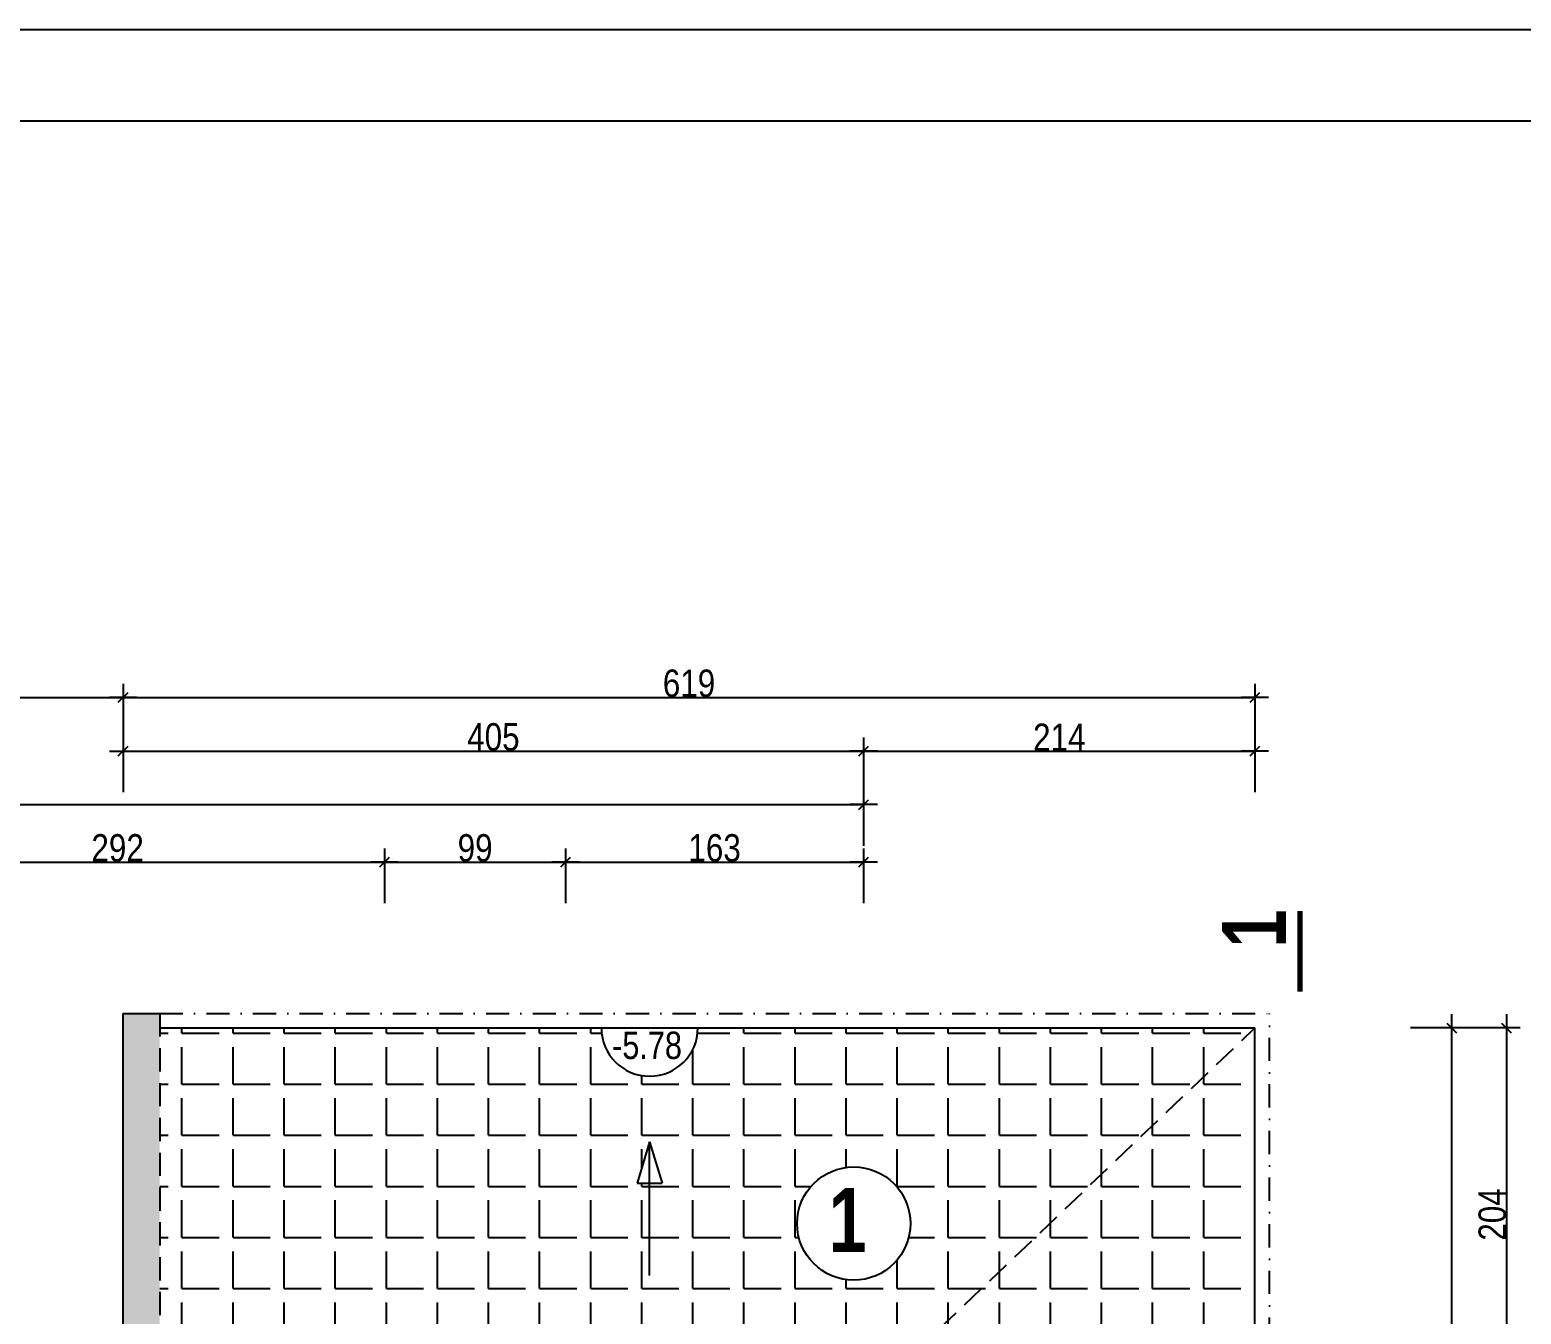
# Model space of a CAD drawing. Header units: centimetres. Extents: x 16433 to 114398, y -50094 to -12305.
# Drawn here: x 56272 to 57087, y -34576 to -33873 of the extents above; entities that cross this region are included whole.
import ezdxf
from ezdxf.enums import TextEntityAlignment as Align

# ---------------------------------------------------------------- set-up
doc = ezdxf.new("R2010")
doc.units = ezdxf.units.CM
doc.header["$LTSCALE"] = 0.5
doc.linetypes.add('CACHEX2', pattern=[19.05, 12.7, -6.35])
doc.linetypes.add('TIRETPTX2', pattern=[50.8, 25.4, -12.7, 0, -12.7])
doc.layers.get('DEFPOINTS').update_dxf_attribs({"linetype": 'CONTINUOUS'})
for name, color, linetype in [('01_cote_gen', 4, 'CONTINUOUS'), ('01_isolant ext', 2, 'TIRETPTX2'), ('01_linteaux', 2, 'CONTINUOUS'), ('01_murs_sup', 2, 'CACHEX2'), ('01_poch_BN', 9, 'CONTINUOUS'), ('01_texte', 230, 'CONTINUOUS'), ('AA_COTES', 2, 'CONTINUOUS')]:
    doc.layers.add(name, color=color, linetype=linetype)
doc.styles.add('impact', font='impact.ttf')
doc.styles.add('MATTE_TXT', font='arial.ttf')
doc.styles.add('STYLE2', font='ARIALN.TTF')
doc.dimstyles.new('JB50', dxfattribs={"dimscale": 0.1, "dimtxt": 150, "dimasz": 15, "dimexe": 0.1, "dimexo": 0.1, "dimgap": 0.09, "dimtad": 1, "dimdec": 1, "dimdsep": 46, "dimtxsty": 'STYLE2', "dimblk1": 'BOND_G', "dimblk2": 'BOND_D', "dimsah": 1, "dimcen": 1.5, "dimdle": 0.01, "dimse1": 1, "dimse2": 1, "dimclrd": 4, "dimclre": 2, "dimclrt": 6, "dimazin": 2, "dimtfac": 2.333333, "dimtdec": 1, "dimtix": 1, "dimtmove": 2, "dimatfit": 3, "dimldrblk": 'BOND_G', "dimfxl": 1, "dimtolj": 1, "dimtzin": 0, "dimarcsym": 0})

# ---------------------------------------------------------------- blocks, each defined once
blk = doc.blocks.new('BOND_G')
at = {"layer": 'AA_COTES', "color": 0}
for p, q in [((0, -5), (0, 15)), ((5, 0), (-5, 0)), ((1.77, 1.77), (-1.77, -1.77))]:
    blk.add_line(p, q, dxfattribs=at)
blk = doc.blocks.new('BOND_D')
at = {"layer": 'AA_COTES', "color": 0}
for p, q in [((5, 0), (-5, 0)), ((-1.77, -1.77), (1.77, 1.77)), ((0, 5), (0, -15))]:
    blk.add_line(p, q, dxfattribs=at)
blk = doc.blocks.new('*D3163')
at = {"layer": '01_cote_gen', "color": 4, "lineweight": -2, "transparency": 16777216}
blk.add_line((56175.29, -34328.47), (56464.31, -34328.47), dxfattribs=at)
at = {"layer": 'DEFPOINTS', "color": 0}
for p in [(56465.81, -34328.47), (56173.79, -34350.97), (56465.81, -34350.97)]:
    blk.add_point(p, dxfattribs=at)
at = {"layer": '01_cote_gen', "color": 4, "lineweight": -2, "transparency": 16777216, "xscale": 1.5, "yscale": 1.5, "zscale": 1.5, "rotation": 180}
blk.add_blockref('BOND_G', (56173.79, -34328.47), dxfattribs=at)
at = {"layer": '01_cote_gen', "color": 4, "lineweight": -2, "transparency": 16777216, "xscale": 1.5, "yscale": 1.5, "zscale": 1.5}
blk.add_blockref('BOND_D', (56465.81, -34328.47), dxfattribs=at)
at = {"layer": '01_cote_gen', "color": 6, "transparency": 16777216, "insert": (56319.8, -34320.8), "char_height": 15, "attachment_point": 5, "style": 'STYLE2'}
blk.add_mtext('\\A1;292', dxfattribs=at)
blk = doc.blocks.new('*D3164')
at = {"layer": '01_cote_gen', "color": 4, "lineweight": -2, "transparency": 16777216}
blk.add_line((56467.31, -34328.47), (56563.32, -34328.47), dxfattribs=at)
at = {"layer": 'DEFPOINTS', "color": 0}
for p in [(56564.82, -34328.47), (56465.81, -34358.97), (56564.82, -34358.97)]:
    blk.add_point(p, dxfattribs=at)
at = {"layer": '01_cote_gen', "color": 4, "lineweight": -2, "transparency": 16777216, "xscale": 1.5, "yscale": 1.5, "zscale": 1.5, "rotation": 180}
blk.add_blockref('BOND_G', (56465.81, -34328.47), dxfattribs=at)
at = {"layer": '01_cote_gen', "color": 4, "lineweight": -2, "transparency": 16777216, "xscale": 1.5, "yscale": 1.5, "zscale": 1.5}
blk.add_blockref('BOND_D', (56564.82, -34328.47), dxfattribs=at)
at = {"layer": '01_cote_gen', "color": 6, "transparency": 16777216, "insert": (56515.31, -34320.8), "char_height": 15, "attachment_point": 5, "style": 'STYLE2'}
blk.add_mtext('\\A1;99', dxfattribs=at)
blk = doc.blocks.new('*D3165')
at = {"layer": '01_cote_gen', "color": 4, "lineweight": -2, "transparency": 16777216}
blk.add_line((56566.32, -34328.47), (56726.31, -34328.47), dxfattribs=at)
at = {"layer": 'DEFPOINTS', "color": 0}
for p in [(56727.81, -34328.47), (56564.82, -34350.97), (56727.81, -34350.97)]:
    blk.add_point(p, dxfattribs=at)
at = {"layer": '01_cote_gen', "color": 4, "lineweight": -2, "transparency": 16777216, "xscale": 1.5, "yscale": 1.5, "zscale": 1.5, "rotation": 180}
blk.add_blockref('BOND_G', (56564.82, -34328.47), dxfattribs=at)
at = {"layer": '01_cote_gen', "color": 4, "lineweight": -2, "transparency": 16777216, "xscale": 1.5, "yscale": 1.5, "zscale": 1.5}
blk.add_blockref('BOND_D', (56727.81, -34328.47), dxfattribs=at)
at = {"layer": '01_cote_gen', "color": 6, "transparency": 16777216, "insert": (56646.31, -34320.8), "char_height": 15, "attachment_point": 5, "style": 'STYLE2'}
blk.add_mtext('\\A1;163', dxfattribs=at)
blk = doc.blocks.new('*D3172')
at = {"layer": '01_cote_gen', "color": 4, "lineweight": -2, "transparency": 16777216}
blk.add_line((55195.3, -34297.04), (56726.31, -34297.04), dxfattribs=at)
at = {"layer": 'DEFPOINTS', "color": 0}
for p in [(56727.81, -34297.04), (55193.8, -34320.97), (56727.81, -34320.97)]:
    blk.add_point(p, dxfattribs=at)
at = {"layer": '01_cote_gen', "color": 4, "lineweight": -2, "transparency": 16777216, "xscale": 1.5, "yscale": 1.5, "zscale": 1.5, "rotation": 180}
blk.add_blockref('BOND_G', (55193.8, -34297.04), dxfattribs=at)
at = {"layer": '01_cote_gen', "color": 4, "lineweight": -2, "transparency": 16777216, "xscale": 1.5, "yscale": 1.5, "zscale": 1.5}
blk.add_blockref('BOND_D', (56727.81, -34297.04), dxfattribs=at)
at = {"layer": '01_cote_gen', "color": 6, "transparency": 16777216, "insert": (55960.8, -34289.38), "char_height": 15, "attachment_point": 5, "style": 'STYLE2'}
blk.add_mtext('\\A1;1534', dxfattribs=at)
blk = doc.blocks.new('*D3605')
at = {"layer": '01_cote_gen', "color": 4, "lineweight": -2, "ltscale": 2, "transparency": 16777216}
blk.add_line((57049.37, -34420.73), (57049.37, -35118.73), dxfattribs=at)
at = {"layer": 'DEFPOINTS', "color": 0, "ltscale": 2}
for p in [(56858.6, -34419.23), (56858.6, -35120.23), (57049.37, -35120.23)]:
    blk.add_point(p, dxfattribs=at)
at = {"layer": '01_cote_gen', "color": 4, "lineweight": -2, "ltscale": 2, "transparency": 16777216, "xscale": 1.5, "yscale": 1.5, "zscale": 1.5}
for name, p, rotation in [('BOND_G', (57049.37, -34419.23), 90), ('BOND_D', (57049.37, -35120.23), 270)]:
    blk.add_blockref(name, p, dxfattribs=dict(at, rotation=rotation))
at = {"layer": '01_cote_gen', "color": 6, "ltscale": 2, "transparency": 16777216, "insert": (57041.7, -34769.73), "char_height": 15, "attachment_point": 5, "rotation": 90, "style": 'STYLE2'}
blk.add_mtext('\\A1;701', dxfattribs=at)
blk = doc.blocks.new('*D3606')
at = {"layer": '01_cote_gen', "color": 4, "lineweight": -2, "ltscale": 2, "transparency": 16777216}
blk.add_line((57079.37, -34420.73), (57079.37, -34621.73), dxfattribs=at)
at = {"layer": 'DEFPOINTS', "color": 0, "ltscale": 2}
for p in [(56873.79, -34419.23), (56727.81, -34623.23), (57079.37, -34623.23)]:
    blk.add_point(p, dxfattribs=at)
at = {"layer": '01_cote_gen', "color": 4, "lineweight": -2, "ltscale": 2, "transparency": 16777216, "xscale": 1.5, "yscale": 1.5, "zscale": 1.5}
for name, p, rotation in [('BOND_G', (57079.37, -34419.23), 90), ('BOND_D', (57079.37, -34623.23), 270)]:
    blk.add_blockref(name, p, dxfattribs=dict(at, rotation=rotation))
at = {"layer": '01_cote_gen', "color": 6, "ltscale": 2, "transparency": 16777216, "insert": (57071.7, -34521.23), "char_height": 15, "attachment_point": 5, "rotation": 90, "style": 'STYLE2'}
blk.add_mtext('\\A1;204', dxfattribs=at)
blk = doc.blocks.new('*D3619')
at = {"layer": '01_cote_gen', "color": 4, "lineweight": -2, "ltscale": 2, "transparency": 16777216}
blk.add_line((55831.28, -34238.42), (56321.32, -34238.42), dxfattribs=at)
at = {"layer": 'DEFPOINTS', "color": 0, "ltscale": 2}
for p in [(55829.78, -34230.92), (56322.82, -34230.92), (56322.82, -34238.42)]:
    blk.add_point(p, dxfattribs=at)
at = {"layer": '01_cote_gen', "color": 4, "lineweight": -2, "ltscale": 2, "transparency": 16777216, "xscale": 1.5, "yscale": 1.5, "zscale": 1.5, "rotation": 180}
blk.add_blockref('BOND_G', (55829.78, -34238.42), dxfattribs=at)
at = {"layer": '01_cote_gen', "color": 4, "lineweight": -2, "ltscale": 2, "transparency": 16777216, "xscale": 1.5, "yscale": 1.5, "zscale": 1.5}
blk.add_blockref('BOND_D', (56322.82, -34238.42), dxfattribs=at)
at = {"layer": '01_cote_gen', "color": 6, "ltscale": 2, "transparency": 16777216, "insert": (56076.3, -34230.76), "char_height": 15, "attachment_point": 5, "style": 'STYLE2'}
blk.add_mtext('\\A1;493', dxfattribs=at)
blk = doc.blocks.new('*D3620')
at = {"layer": '01_cote_gen', "color": 4, "lineweight": -2, "ltscale": 2, "transparency": 16777216}
blk.add_line((56324.32, -34238.42), (56940.31, -34238.42), dxfattribs=at)
at = {"layer": 'DEFPOINTS', "color": 0, "ltscale": 2}
for p in [(56941.81, -34238.42), (56322.82, -34260.92), (56941.81, -34260.92)]:
    blk.add_point(p, dxfattribs=at)
at = {"layer": '01_cote_gen', "color": 4, "lineweight": -2, "ltscale": 2, "transparency": 16777216, "xscale": 1.5, "yscale": 1.5, "zscale": 1.5, "rotation": 180}
blk.add_blockref('BOND_G', (56322.82, -34238.42), dxfattribs=at)
at = {"layer": '01_cote_gen', "color": 4, "lineweight": -2, "ltscale": 2, "transparency": 16777216, "xscale": 1.5, "yscale": 1.5, "zscale": 1.5}
blk.add_blockref('BOND_D', (56941.81, -34238.42), dxfattribs=at)
at = {"layer": '01_cote_gen', "color": 6, "ltscale": 2, "transparency": 16777216, "insert": (56632.31, -34230.76), "char_height": 15, "attachment_point": 5, "style": 'STYLE2'}
blk.add_mtext('\\A1;619', dxfattribs=at)
blk = doc.blocks.new('*D3621')
at = {"layer": '01_cote_gen', "color": 4, "lineweight": -2, "ltscale": 2, "transparency": 16777216}
blk.add_line((56324.32, -34267.75), (56726.31, -34267.75), dxfattribs=at)
at = {"layer": 'DEFPOINTS', "color": 0, "ltscale": 2}
for p in [(56322.82, -34260.92), (56727.81, -34267.75), (56727.81, -34289.54)]:
    blk.add_point(p, dxfattribs=at)
at = {"layer": '01_cote_gen', "color": 4, "lineweight": -2, "ltscale": 2, "transparency": 16777216, "xscale": 1.5, "yscale": 1.5, "zscale": 1.5, "rotation": 180}
blk.add_blockref('BOND_G', (56322.82, -34267.75), dxfattribs=at)
at = {"layer": '01_cote_gen', "color": 4, "lineweight": -2, "ltscale": 2, "transparency": 16777216, "xscale": 1.5, "yscale": 1.5, "zscale": 1.5}
blk.add_blockref('BOND_D', (56727.81, -34267.75), dxfattribs=at)
at = {"layer": '01_cote_gen', "color": 6, "ltscale": 2, "transparency": 16777216, "insert": (56525.31, -34260.08), "char_height": 15, "attachment_point": 5, "style": 'STYLE2'}
blk.add_mtext('\\A1;405', dxfattribs=at)
blk = doc.blocks.new('*D3622')
at = {"layer": '01_cote_gen', "color": 4, "lineweight": -2, "ltscale": 2, "transparency": 16777216}
blk.add_line((56729.31, -34267.75), (56940.31, -34267.75), dxfattribs=at)
at = {"layer": 'DEFPOINTS', "color": 0, "ltscale": 2}
for p in [(56941.81, -34267.75), (56727.81, -34275.25), (56941.81, -34275.25)]:
    blk.add_point(p, dxfattribs=at)
at = {"layer": '01_cote_gen', "color": 4, "lineweight": -2, "ltscale": 2, "transparency": 16777216, "xscale": 1.5, "yscale": 1.5, "zscale": 1.5, "rotation": 180}
blk.add_blockref('BOND_G', (56727.81, -34267.75), dxfattribs=at)
at = {"layer": '01_cote_gen', "color": 4, "lineweight": -2, "ltscale": 2, "transparency": 16777216, "xscale": 1.5, "yscale": 1.5, "zscale": 1.5}
blk.add_blockref('BOND_D', (56941.81, -34267.75), dxfattribs=at)
at = {"layer": '01_cote_gen', "color": 6, "ltscale": 2, "transparency": 16777216, "insert": (56834.81, -34260.21), "char_height": 15, "attachment_point": 5, "style": 'STYLE2'}
blk.add_mtext('\\A1;214', dxfattribs=at)

msp = doc.modelspace()

# ---------------------------------------------------------------- hatches: boundary and pattern name
at = {"layer": '01_murs_sup', "ltscale": 2}
h = msp.add_hatch(dxfattribs=at)
h.set_pattern_fill('DASH', color=256, scale=2.5, angle=135)
h.set_pattern_definition([(135, (10416.925, 1704.3274), (-11.2253202, 9e-16), [7.9375, -7.9375])])
h.paths.add_polyline_path([(55969.814, -34639.232), (56342.816, -34639.232), (56342.816, -34411.229), (56322.816, -34411.229), (56322.816, -34623.232), (55807.815, -34623.232), (55807.815, -34639.232), (55951.814, -34639.232), (55951.814, -35102.232), (55880.814, -35102.232), (55880.814, -35265.232), (55898.814, -35265.232), (55898.814, -35120.232), (56022.81, -35120.232), (56022.81, -35198.237), (56040.81, -35198.236), (56040.81, -35102.231), (55969.814, -35102.232)])
h.paths.add_polyline_path([(56727.809, -34623.232), (56528.81, -34623.232), (56528.81, -34639.232), (56711.809, -34639.232), (56711.809, -34826.229), (56727.809, -34826.229)])
h.paths.add_polyline_path([(55623.811, -34623.232), (55447.815, -34623.232), (55447.815, -34639.232), (55623.811, -34639.232)])
h.paths.add_polyline_path([(55209.811, -34639.232), (55263.811, -34639.232), (55263.811, -34623.232), (55193.811, -34623.232), (55193.811, -34846.231), (55209.811, -34846.231)])
at = {"layer": '01_poch_BN', "ltscale": 2}
h = msp.add_hatch(dxfattribs=at)
h.set_pattern_fill('ANGLE', color=256, scale=4)
h.set_pattern_definition([(0, (0, 0), (0, 27.94), [20.32, -7.62]), (90, (0, 0), (-27.94, 2e-15), [20.32, -7.62])])
h.paths.add_polyline_path([(56941.808, -34419.229), (56637.152, -34419.229, -1), (56584.385, -34419.229), (56342.816, -34419.229), (56342.816, -34611.574), (56469.106, -34611.574), (56469.106, -34623.232), (56562.515, -34623.232), (56562.515, -34613.231), (56586.352, -34613.237, -0.6713521), (56635.19, -34613.248), (56738.259, -34613.271)])
h.paths.add_polyline_path([(56603.978, -34504.124), (56610.769, -34481.423), (56617.559, -34504.124)], flags=16)
h.paths.add_polyline_path([(56753.386, -34526.216, -1), (56691.426, -34526.216, -1)], flags=16)
h.paths.add_polyline_path([(56941.808, -34419.229), (56737.812, -34613.696), (56737.814, -34688.599, -0.6708988), (56737.815, -34737.426), (56737.82, -34983.229), (56727.809, -34983.212), (56727.809, -35078.212), (56737.812, -35078.229), (56737.812, -35100.229), (56941.808, -35100.229), (56941.808, -34739.396, -1), (56941.808, -34686.629)])
h.paths.add_polyline_path([(56849.155, -34713.013), (56826.455, -34719.803), (56826.455, -34706.222)], flags=16)
h.paths.add_polyline_path([(56701.886, -34550.585), (56736.248, -34550.585), (56736.248, -34498.085), (56701.886, -34498.085)], flags=24)
h.paths.add_polyline_path([(56503.902, -34626.437), (56540.475, -34626.437), (56540.475, -34588.937), (56503.902, -34588.937)], flags=9)

# ---------------------------------------------------------------- linework, layer by layer
at = {"layer": '01_cote_gen'}
msp.add_line((58197.974, -33873.211), (52257.974, -33873.211), dxfattribs=at)
at = {"layer": '01_isolant ext'}
for p in [(56342.816, -34411.229), (56949.808, -35100.229)]:
    msp.add_line(p, (56949.808, -34411.229), dxfattribs=at)
at = {"layer": '01_linteaux'}
for p, q in [((56322.816, -34411.229), (56342.816, -34411.229)), ((56322.816, -34623.232), (56322.816, -34411.229)), ((56342.816, -34419.229), (56941.808, -34419.229)), ((56941.808, -35100.229), (56941.808, -34419.229))]:
    msp.add_line(p, q, dxfattribs=at)
at = {"layer": '01_linteaux', "linetype": 'CACHEX2', "ltscale": 2}
for p, q in [((56342.816, -34411.229), (56342.816, -34639.232)), ((56727.809, -34623.232), (56941.808, -34419.229))]:
    msp.add_line(p, q, dxfattribs=at)
at = {"layer": '01_murs_sup', "ltscale": 2}
for p, q in [((56322.816, -34623.232), (56322.816, -34411.229)), ((56322.816, -34411.229), (56342.816, -34411.229)), ((56342.816, -34411.229), (56342.816, -34639.232))]:
    msp.add_line(p, q, dxfattribs=at)
at = {"layer": '01_texte'}
for p, q in [((58147.974, -33923.211), (52307.974, -33923.211)), ((56610.769, -34481.423), (56603.978, -34504.124)), ((56610.769, -34554.553), (56610.769, -34481.423)), ((56610.769, -34481.423), (56617.559, -34504.124)), ((56603.978, -34504.124), (56617.559, -34504.124))]:
    msp.add_line(p, q, dxfattribs=at)
at = {"layer": '01_texte', "const_width": 3}
msp.add_lwpolyline([(56966.422, -34355.17), (56966.422, -34399.422)], dxfattribs=at)
at = {"layer": '01_texte'}
msp.add_circle((56722.406, -34526.216), 30.98, dxfattribs=at)
msp.add_arc((56610.769, -34419.229), 26.384, 180, 0, dxfattribs=at)

# ---------------------------------------------------------------- texts
at = {"layer": '01_texte', "style": 'impact'}
msp.add_text('1', height=35, rotation=90, dxfattribs=at).set_placement((56969.275, -34364.829), align=Align.BOTTOM_CENTER)
at = {"layer": '01_texte', "style": 'MATTE_TXT', "width": 0.8}
msp.add_text('-5.78', height=15, dxfattribs=at).set_placement((56609.339, -34440.699), align=Align.BOTTOM_CENTER)
at = {"layer": '01_texte', "style": 'impact'}
msp.add_text('1', height=35, dxfattribs=at).set_placement((56719.067, -34524.335), align=Align.MIDDLE_CENTER)

# ---------------------------------------------------------------- dimensions: what is measured, and where the dimension line sits
at = {"layer": '01_cote_gen', "ltscale": 2}
for base, p1, p2, picture, middle in [((56322.816, -34238.423), (55829.782, -34230.923), (56322.816, -34230.923), '*D3619', (56076.299, -34230.755)), ((56941.808, -34238.423), (56322.816, -34260.923), (56941.808, -34260.923), '*D3620', (56632.312, -34230.755)), ((56727.809, -34267.749), (56322.816, -34260.923), (56727.809, -34289.545), '*D3621', (56525.313, -34260.081)), ((56941.808, -34267.749), (56727.809, -34275.249), (56941.808, -34275.249), '*D3622', (56834.808, -34260.209))]:
    dim = msp.add_linear_dim(base=base, p1=p1, p2=p2, dimstyle='JB50', dxfattribs=at)
    dim.commit()
    dim.dimension.update_dxf_attribs({"geometry": picture, "text_midpoint": middle})
at = {"layer": '01_cote_gen'}
for base, p1, p2, picture, middle in [((56727.809, -34297.045), (55193.799, -34320.968), (56727.809, -34320.968), '*D3172', (55960.804, -34289.377)), ((56465.806, -34328.468), (56173.791, -34350.968), (56465.806, -34350.968), '*D3163', (56319.798, -34320.8)), ((56564.815, -34328.468), (56465.806, -34358.968), (56564.815, -34358.968), '*D3164', (56515.311, -34320.8)), ((56727.809, -34328.468), (56564.815, -34350.968), (56727.809, -34350.968), '*D3165', (56646.312, -34320.8))]:
    dim = msp.add_linear_dim(base=base, p1=p1, p2=p2, dimstyle='JB50', dxfattribs=at)
    dim.commit()
    dim.dimension.update_dxf_attribs({"geometry": picture, "text_midpoint": middle})
at = {"layer": '01_cote_gen', "ltscale": 2}
for base, p1, p2, picture, middle in [((57079.37, -34623.232), (56873.788, -34419.229), (56727.809, -34623.232), '*D3606', (57071.703, -34521.231)), ((57049.37, -35120.229), (56858.605, -34419.229), (56858.605, -35120.229), '*D3605', (57041.703, -34769.729))]:
    dim = msp.add_linear_dim(base=base, p1=p1, p2=p2, angle=90, dimstyle='JB50', dxfattribs=at)
    dim.commit()
    dim.dimension.update_dxf_attribs({"geometry": picture, "text_midpoint": middle})

doc.saveas('drawing.dxf')
